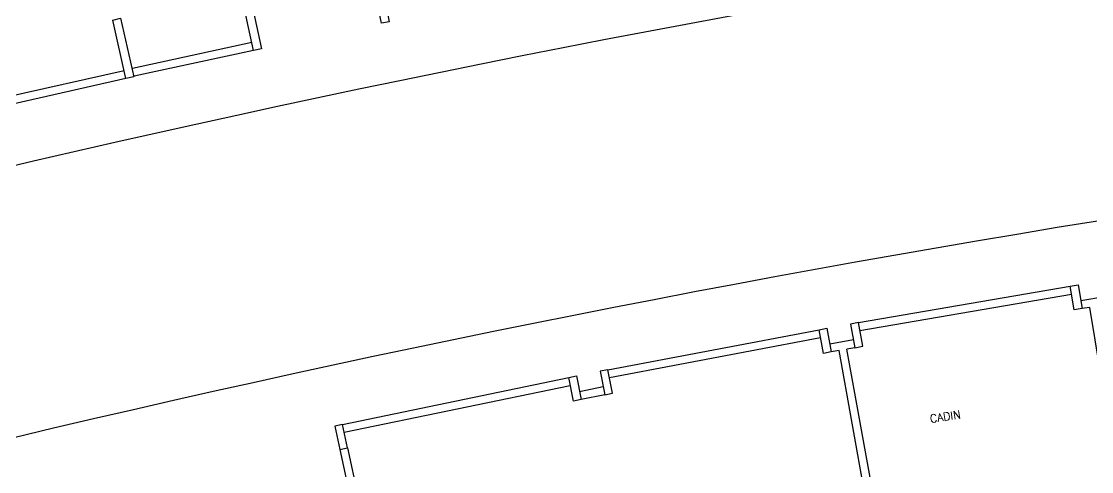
# Model space of a CAD drawing. Extents: x -152 to 150, y 325 to 437.
# Drawn here: x -86.53 to -59.77, y 365.15 to 376.41 of the extents above; entities that cross this region are included whole.
import ezdxf

# ---------------------------------------------------------------- set-up
doc = ezdxf.new("R2010")
doc.units = 0
doc.header["$LTSCALE"] = 0.01
doc.header["$MEASUREMENT"] = 0
doc.layers.get('0').update_dxf_attribs({"linetype": 'CONTINUOUS'})
for name, color, linetype in [('ALV', 2, 'CONTINUOUS'), ('ESTR', 3, 'CONTINUOUS'), ('PISO', 1, 'CONTINUOUS'), ('TEXTO', 2, 'CONTINUOUS')]:
    doc.layers.add(name, color=color, linetype=linetype)
doc.styles.add('UNB-100', font='simplex.shx', dxfattribs={"height": 3})

# ---------------------------------------------------------------- blocks, each defined once
blk = doc.blocks.new('PILAR-SSC')
blk.add_lwpolyline([(0.203, -42.962), (0.203, -44.462), (0.003, -44.462), (0.003, -42.962)], close=True)

msp = doc.modelspace()

# ---------------------------------------------------------------- linework, layer by layer
at = {"layer": 'ALV'}
for p, q in [((-80.764, 375.878), (-83.745, 375.233)), ((-80.721, 375.682), (-83.703, 375.038)), ((-83.956, 375.172), (-86.932, 374.503)), ((-83.913, 374.977), (-86.888, 374.308)), ((-65.6, 368.874), (-60.305, 369.785)), ((-65.566, 368.677), (-60.271, 369.588)), ((-59.451, 369.519), (-60.043, 369.422)), ((-59.814, 369.257), (-60.011, 369.225)), ((-58.906, 363.694), (-59.814, 369.257)), ((-71.862, 367.696), (-66.584, 368.697)), ((-71.825, 367.5), (-66.547, 368.5)), ((-65.726, 368.445), (-66.316, 368.338)), ((-66.084, 368.177), (-66.28, 368.142)), ((-65.081, 362.631), (-66.084, 368.177)), ((-65.69, 368.248), (-65.887, 368.213)), ((-64.884, 362.666), (-65.887, 368.213)), ((-78.496, 366.33), (-72.843, 367.502)), ((-78.453, 366.135), (-72.803, 367.306)), ((-71.981, 367.265), (-72.569, 367.148)), ((-71.942, 367.069), (-72.53, 366.952)), ((-78.369, 365.744), (-77.178, 360.231)), ((-78.564, 365.701), (-77.342, 360.044))]:
    msp.add_line(p, q, dxfattribs=at)
at = {"layer": 'ESTR'}
for points in [[(-60.107, 369.817), (-60.01, 369.225), (-60.208, 369.193), (-60.304, 369.785)], [(-66.386, 368.732), (-66.28, 368.142), (-66.477, 368.106), (-66.583, 368.697)], [(-65.796, 368.839), (-65.689, 368.248), (-65.492, 368.284), (-65.599, 368.874)], [(-72.058, 367.657), (-71.941, 367.069), (-71.745, 367.108), (-71.862, 367.696)], [(-72.646, 367.541), (-72.53, 366.952), (-72.726, 366.913), (-72.843, 367.502)], [(-78.691, 366.288), (-78.564, 365.702), (-78.369, 365.744), (-78.496, 366.33)]]:
    msp.add_lwpolyline(points, close=True, dxfattribs=at)
at = {"layer": 'PISO'}
for radius, start, end in [(382.359, 89.98238, 109.98238), (375.744, 89.98207, 109.98207)]:
    msp.add_arc((0.463, 0.506), radius, start, end, dxfattribs=at)

# ---------------------------------------------------------------- block references
at = {"layer": 'ESTR'}
for p, rotation in [((-86.549, 419.896), 11.70731707316911), ((-90.116, 419.14), 12.19512195122011), ((-93.677, 418.354), 12.6829268292671)]:
    msp.add_blockref('PILAR-SSC', p, dxfattribs=dict(at, rotation=rotation))

# ---------------------------------------------------------------- texts
at = {"layer": 'TEXTO', "style": 'UNB-100'}
msp.add_text('CADIN', height=0.2, rotation=8.5533, dxfattribs=at).set_placement((-63.796, 366.368))

doc.saveas('drawing.dxf')
